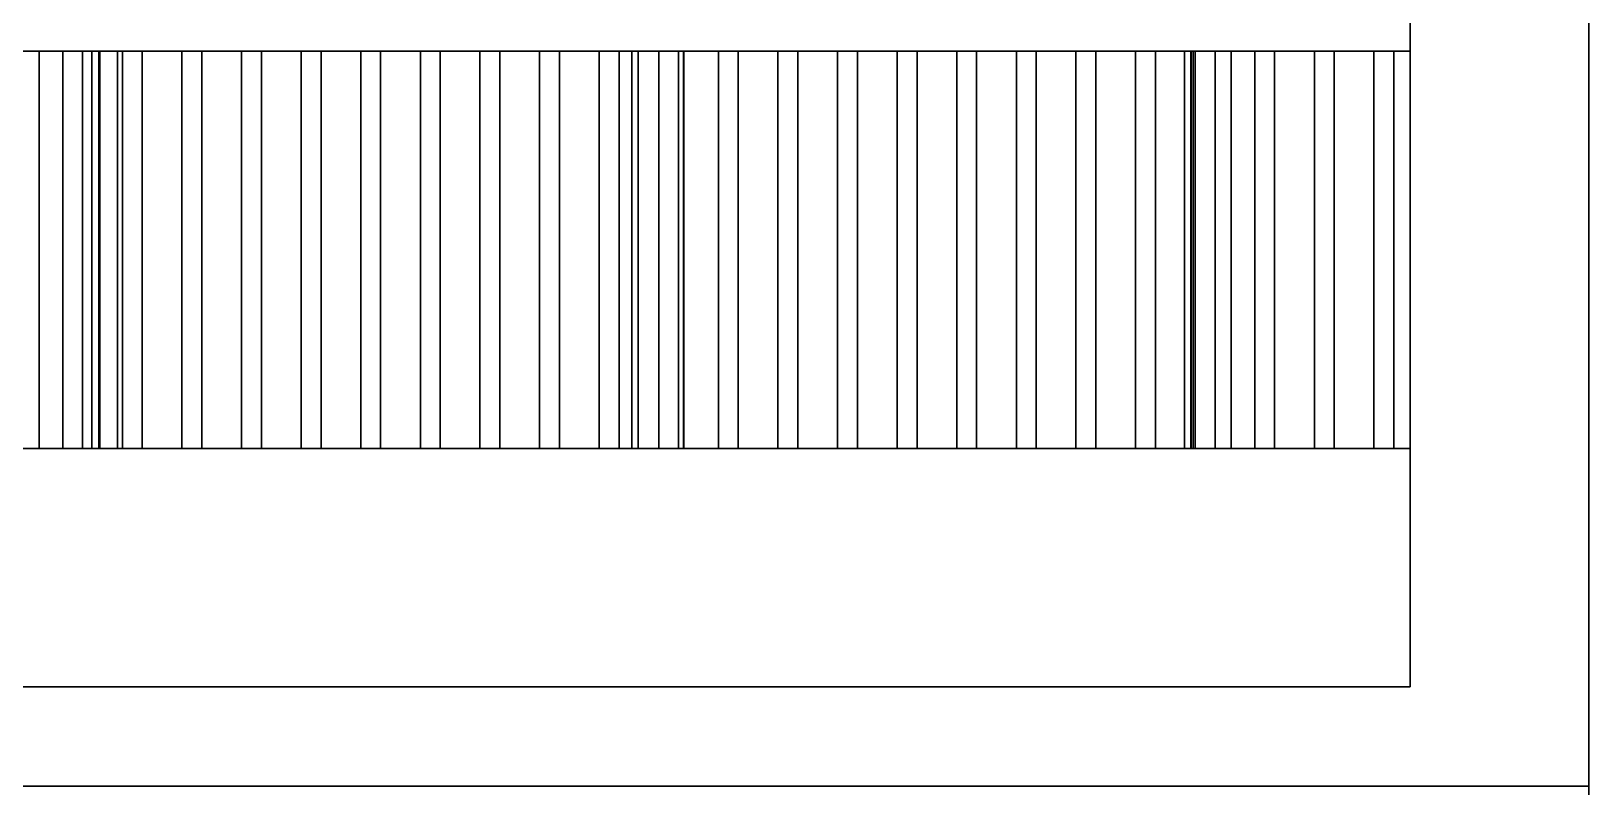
# Model space of a CAD drawing. Header units: inches. Extents: x 5914 to 162157, y -20538 to 282354.
# Drawn here: x 154510.8 to 154585.8, y -20169.6 to -20133.2 of the extents above; entities that cross this region are included whole.
import ezdxf

# ---------------------------------------------------------------- set-up
doc = ezdxf.new("R2010")
doc.units = ezdxf.units.IN
doc.header["$MEASUREMENT"] = 0
doc.layers.add('ELE1 RA', color=1, linetype='Continuous', lineweight=30)
doc.layers.add('HATCH RA', color=8, linetype='Continuous', lineweight=5)

# ---------------------------------------------------------------- blocks, each defined once
blk = doc.blocks.new('TDG')
at = {"layer": 'ELE1 RA'}
for p, q in [((159202.783, -15524.96), (159202.783, -15839.96)), ((159193.783, -15819.96), (159193.783, -15817.96)), ((159123.968, -15819.96), (159124.783, -15819.96)), ((159124.783, -15819.96), (159124.783, -15839.96)), ((159124.783, -15819.96), (159125.968, -15819.96)), ((159124.783, -15839.96), (159124.783, -15819.96)), ((159125.968, -15819.96), (159125.968, -15839.96)), ((159125.968, -15819.96), (159126.968, -15819.96)), ((159126.968, -15819.96), (159126.968, -15839.96)), ((159126.968, -15819.96), (159127.425, -15819.96)), ((159127.425, -15819.96), (159127.425, -15839.96)), ((159127.425, -15819.96), (159127.786, -15819.96)), ((159127.786, -15819.96), (159127.786, -15839.96)), ((159127.786, -15819.96), (159127.832, -15819.96)), ((159127.832, -15839.96), (159127.832, -15819.96)), ((159127.832, -15819.96), (159128.715, -15819.96)), ((159128.715, -15819.96), (159128.715, -15839.96)), ((159128.715, -15819.96), (159128.722, -15819.96)), ((159128.722, -15839.96), (159128.722, -15819.96)), ((159128.722, -15819.96), (159128.968, -15819.96)), ((159128.968, -15819.96), (159128.968, -15839.96)), ((159128.968, -15819.96), (159129.968, -15819.96)), ((159129.968, -15819.96), (159129.968, -15839.96)), ((159129.968, -15819.96), (159131.968, -15819.96)), ((159131.968, -15819.96), (159131.968, -15839.96)), ((159131.968, -15819.96), (159132.968, -15819.96)), ((159132.968, -15819.96), (159132.968, -15839.96)), ((159132.968, -15819.96), (159134.968, -15819.96)), ((159134.968, -15819.96), (159134.968, -15839.96)), ((159134.968, -15819.96), (159135.968, -15819.96)), ((159135.968, -15819.96), (159135.968, -15839.96)), ((159135.968, -15819.96), (159137.968, -15819.96)), ((159137.968, -15819.96), (159137.968, -15839.96)), ((159137.968, -15819.96), (159138.968, -15819.96)), ((159138.968, -15819.96), (159138.968, -15839.96)), ((159138.968, -15819.96), (159140.968, -15819.96)), ((159140.968, -15819.96), (159140.968, -15839.96)), ((159140.968, -15819.96), (159141.968, -15819.96)), ((159141.968, -15819.96), (159141.968, -15839.96)), ((159141.968, -15819.96), (159143.968, -15819.96)), ((159143.968, -15819.96), (159143.968, -15839.96)), ((159143.968, -15819.96), (159144.968, -15819.96)), ((159144.968, -15819.96), (159144.968, -15839.96)), ((159144.968, -15819.96), (159146.968, -15819.96)), ((159146.968, -15819.96), (159146.968, -15839.96)), ((159146.968, -15819.96), (159147.968, -15819.96)), ((159147.968, -15819.96), (159147.968, -15839.96)), ((159147.968, -15819.96), (159149.968, -15819.96)), ((159149.968, -15819.96), (159149.968, -15839.96)), ((159149.968, -15819.96), (159150.968, -15819.96)), ((159150.968, -15819.96), (159150.968, -15839.96)), ((159150.968, -15819.96), (159152.968, -15819.96)), ((159152.968, -15819.96), (159152.968, -15839.96)), ((159152.968, -15819.96), (159153.968, -15819.96)), ((159153.968, -15819.96), (159153.968, -15839.96)), ((159153.968, -15819.96), (159154.609, -15819.96)), ((159154.609, -15819.96), (159154.609, -15839.96)), ((159154.609, -15819.96), (159154.925, -15819.96)), ((159154.925, -15819.96), (159154.925, -15839.96)), ((159154.925, -15819.96), (159155.968, -15819.96)), ((159155.968, -15819.96), (159155.968, -15839.96)), ((159155.968, -15819.96), (159156.968, -15819.96)), ((159156.968, -15819.96), (159156.968, -15839.96)), ((159156.968, -15819.96), (159157.207, -15819.96)), ((159157.207, -15819.96), (159157.207, -15839.96)), ((159157.207, -15819.96), (159157.235, -15819.96)), ((159157.235, -15819.96), (159157.235, -15839.96)), ((159157.235, -15819.96), (159158.968, -15819.96)), ((159158.968, -15819.96), (159158.968, -15839.96)), ((159158.968, -15819.96), (159159.968, -15819.96)), ((159159.968, -15819.96), (159159.968, -15839.96)), ((159159.968, -15819.96), (159161.968, -15819.96)), ((159161.968, -15819.96), (159161.968, -15839.96)), ((159161.968, -15819.96), (159162.968, -15819.96)), ((159162.968, -15819.96), (159162.968, -15839.96)), ((159162.968, -15819.96), (159164.968, -15819.96)), ((159164.968, -15819.96), (159164.968, -15839.96)), ((159164.968, -15819.96), (159165.968, -15819.96)), ((159165.968, -15819.96), (159165.968, -15839.96)), ((159165.968, -15819.96), (159167.968, -15819.96)), ((159167.968, -15819.96), (159167.968, -15839.96)), ((159167.968, -15819.96), (159168.968, -15819.96)), ((159168.968, -15819.96), (159168.968, -15839.96)), ((159168.968, -15819.96), (159170.968, -15819.96)), ((159170.968, -15819.96), (159170.968, -15839.96)), ((159170.968, -15819.96), (159171.968, -15819.96)), ((159171.968, -15819.96), (159171.968, -15839.96)), ((159171.968, -15819.96), (159173.968, -15819.96)), ((159173.968, -15819.96), (159173.968, -15839.96)), ((159173.968, -15819.96), (159174.968, -15819.96)), ((159174.968, -15819.96), (159174.968, -15839.96)), ((159174.968, -15819.96), (159176.968, -15819.96)), ((159176.968, -15819.96), (159176.968, -15839.96)), ((159176.968, -15819.96), (159177.968, -15819.96)), ((159177.968, -15819.96), (159177.968, -15839.96)), ((159177.968, -15819.96), (159179.968, -15819.96)), ((159179.968, -15819.96), (159179.968, -15839.96)), ((159179.968, -15819.96), (159180.968, -15819.96)), ((159180.968, -15819.96), (159180.968, -15839.96)), ((159180.968, -15819.96), (159182.424, -15819.96)), ((159182.424, -15839.96), (159182.424, -15819.96)), ((159182.424, -15819.96), (159182.741, -15819.96)), ((159182.741, -15819.96), (159182.741, -15839.96)), ((159182.741, -15819.96), (159182.77, -15819.96)), ((159182.77, -15819.96), (159182.77, -15839.96)), ((159182.77, -15819.96), (159182.859, -15819.96)), ((159182.859, -15819.96), (159182.859, -15839.96)), ((159182.859, -15819.96), (159182.968, -15819.96)), ((159182.968, -15819.96), (159182.968, -15839.96)), ((159182.968, -15819.96), (159183.968, -15819.96)), ((159183.968, -15819.96), (159183.968, -15839.96)), ((159183.968, -15819.96), (159184.783, -15819.96)), ((159184.783, -15819.96), (159184.783, -15839.96)), ((159184.783, -15819.96), (159185.968, -15819.96)), ((159184.783, -15819.96), (159184.783, -15839.96)), ((159185.968, -15819.96), (159185.968, -15839.96)), ((159185.968, -15819.96), (159186.968, -15819.96)), ((159186.968, -15819.96), (159186.968, -15839.96)), ((159186.968, -15819.96), (159188.968, -15819.96)), ((159188.968, -15819.96), (159188.968, -15839.96)), ((159188.968, -15819.96), (159189.968, -15819.96)), ((159189.968, -15819.96), (159189.968, -15839.96)), ((159189.968, -15819.96), (159191.968, -15819.96)), ((159191.968, -15819.96), (159191.968, -15839.96)), ((159191.968, -15819.96), (159192.968, -15819.96)), ((159192.968, -15819.96), (159192.968, -15839.96)), ((159192.968, -15819.96), (159193.783, -15819.96)), ((159193.783, -15819.96), (159193.783, -15839.96)), ((159124.783, -15839.96), (159123.968, -15839.96)), ((159125.968, -15839.96), (159124.783, -15839.96)), ((159126.968, -15839.96), (159125.968, -15839.96)), ((159127.425, -15839.96), (159126.968, -15839.96)), ((159127.786, -15839.96), (159127.425, -15839.96)), ((159127.832, -15839.96), (159127.786, -15839.96)), ((159128.715, -15839.96), (159127.832, -15839.96)), ((159128.722, -15839.96), (159128.715, -15839.96)), ((159128.968, -15839.96), (159128.722, -15839.96)), ((159129.968, -15839.96), (159128.968, -15839.96)), ((159131.968, -15839.96), (159129.968, -15839.96)), ((159132.968, -15839.96), (159131.968, -15839.96)), ((159134.968, -15839.96), (159132.968, -15839.96)), ((159135.968, -15839.96), (159134.968, -15839.96)), ((159137.968, -15839.96), (159135.968, -15839.96)), ((159138.968, -15839.96), (159137.968, -15839.96)), ((159140.968, -15839.96), (159138.968, -15839.96)), ((159141.968, -15839.96), (159140.968, -15839.96)), ((159143.968, -15839.96), (159141.968, -15839.96)), ((159144.968, -15839.96), (159143.968, -15839.96)), ((159146.968, -15839.96), (159144.968, -15839.96)), ((159147.968, -15839.96), (159146.968, -15839.96)), ((159149.968, -15839.96), (159147.968, -15839.96)), ((159150.968, -15839.96), (159149.968, -15839.96)), ((159152.968, -15839.96), (159150.968, -15839.96)), ((159153.968, -15839.96), (159152.968, -15839.96)), ((159154.609, -15839.96), (159153.968, -15839.96)), ((159154.925, -15839.96), (159154.609, -15839.96)), ((159155.968, -15839.96), (159154.925, -15839.96)), ((159156.968, -15839.96), (159155.968, -15839.96)), ((159157.207, -15839.96), (159156.968, -15839.96)), ((159157.235, -15839.96), (159157.207, -15839.96)), ((159158.968, -15839.96), (159157.235, -15839.96)), ((159159.968, -15839.96), (159158.968, -15839.96)), ((159161.968, -15839.96), (159159.968, -15839.96)), ((159162.968, -15839.96), (159161.968, -15839.96)), ((159164.968, -15839.96), (159162.968, -15839.96)), ((159165.968, -15839.96), (159164.968, -15839.96)), ((159167.968, -15839.96), (159165.968, -15839.96)), ((159168.968, -15839.96), (159167.968, -15839.96)), ((159170.968, -15839.96), (159168.968, -15839.96)), ((159171.968, -15839.96), (159170.968, -15839.96)), ((159173.968, -15839.96), (159171.968, -15839.96)), ((159174.968, -15839.96), (159173.968, -15839.96)), ((159176.968, -15839.96), (159174.968, -15839.96)), ((159177.968, -15839.96), (159176.968, -15839.96)), ((159179.968, -15839.96), (159177.968, -15839.96)), ((159180.968, -15839.96), (159179.968, -15839.96)), ((159182.424, -15839.96), (159180.968, -15839.96)), ((159182.741, -15839.96), (159182.424, -15839.96)), ((159182.77, -15839.96), (159182.741, -15839.96)), ((159182.859, -15839.96), (159182.77, -15839.96)), ((159182.968, -15839.96), (159182.859, -15839.96)), ((159183.968, -15839.96), (159182.968, -15839.96)), ((159184.783, -15839.96), (159183.968, -15839.96)), ((159185.968, -15839.96), (159184.783, -15839.96)), ((159186.968, -15839.96), (159185.968, -15839.96)), ((159188.968, -15839.96), (159186.968, -15839.96)), ((159189.968, -15839.96), (159188.968, -15839.96)), ((159191.968, -15839.96), (159189.968, -15839.96)), ((159192.968, -15839.96), (159191.968, -15839.96)), ((159193.783, -15839.96), (159192.968, -15839.96)), ((159193.783, -15851.96), (159193.783, -15839.96)), ((159202.783, -15851.96), (159202.783, -15839.96)), ((159115.783, -15851.96), (159193.783, -15851.96)), ((159202.783, -15851.96), (159202.783, -15856.96)), ((159202.783, -15856.96), (159005.743, -15856.96)), ((159202.783, -15856.96), (159197.783, -15856.96)), ((159202.783, -15963.96), (159202.783, -15856.96))]:
    blk.add_line(p, q, dxfattribs=at)

msp = doc.modelspace()

# ---------------------------------------------------------------- block references
at = {"layer": 'HATCH RA', "xscale": 0.9568106312292479, "yscale": 0.9568106312292479, "zscale": 0.9568106312292479}
msp.add_blockref('TDG', (2258.922, -4997.452), dxfattribs=at)

doc.saveas('drawing.dxf')
